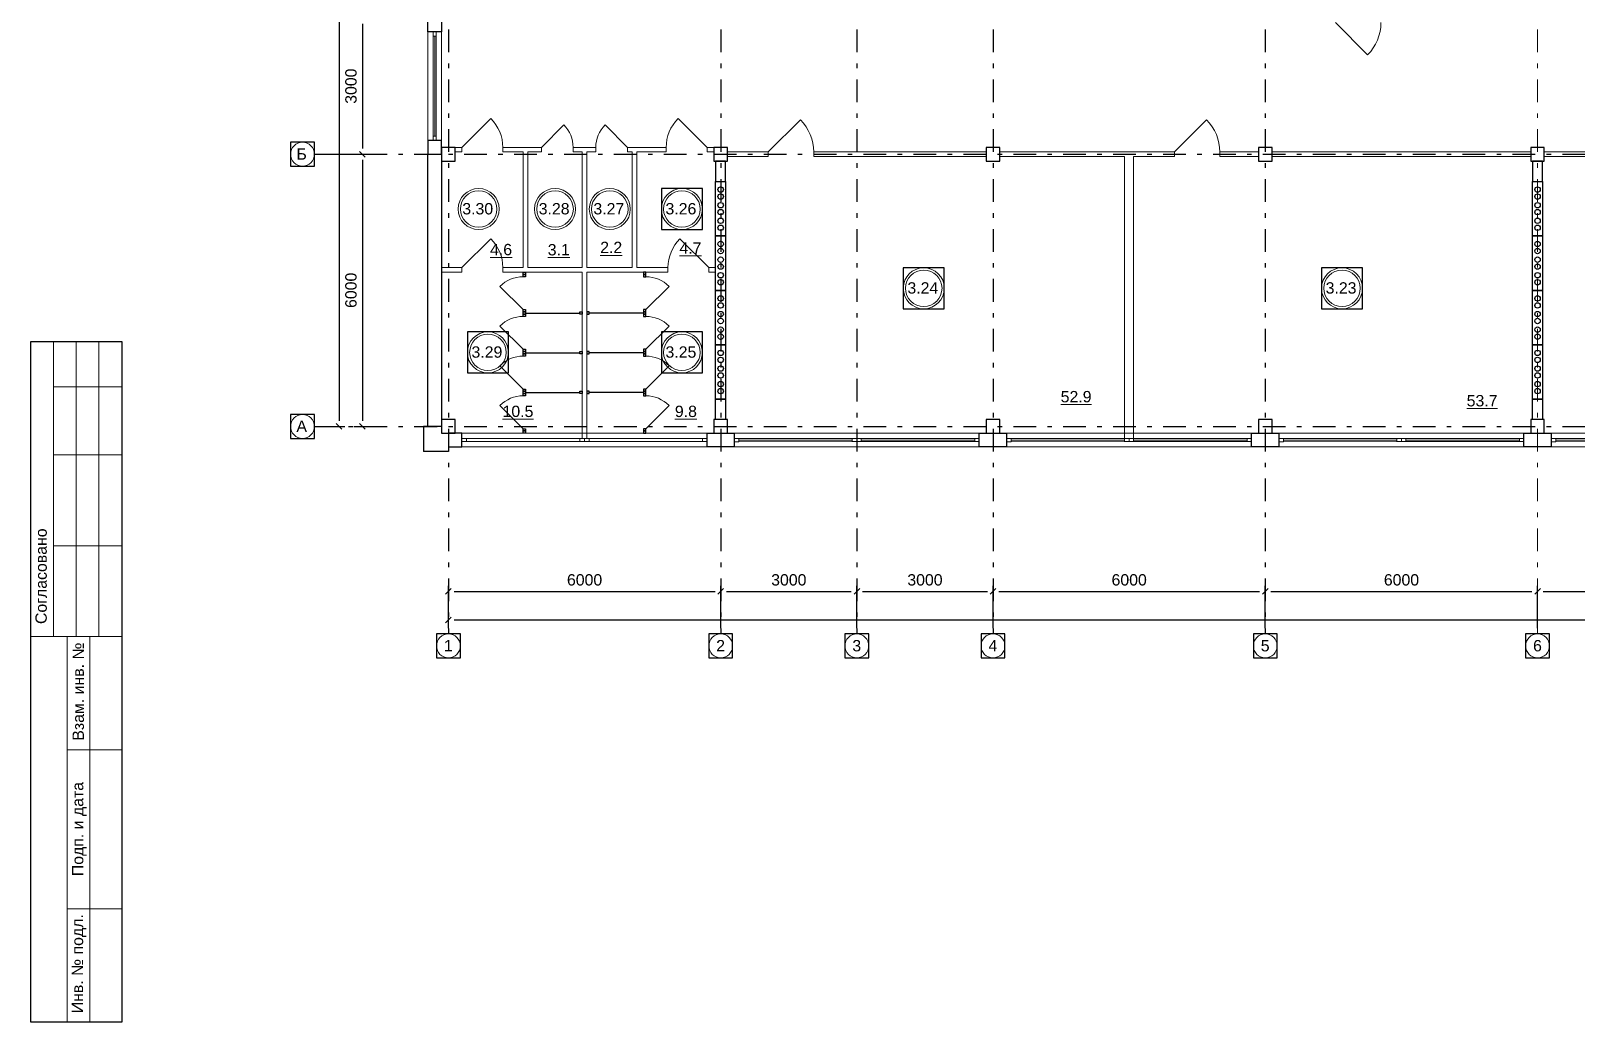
# Model space of a CAD drawing. Header units: metres. Extents: x 0 to 83.6, y 0.1 to 58.1.
# Drawn here: x 0.03 to 34.08, y 0.5 to 22.35 of the extents above; entities that cross this region are included whole.
import ezdxf
from ezdxf.enums import TextEntityAlignment as Align

# ---------------------------------------------------------------- set-up
doc = ezdxf.new("R2010")
doc.units = ezdxf.units.M
doc.header["$MEASUREMENT"] = 0
doc.linetypes.add('( Dashdot )', pattern=[1.001, 0.5, -0.25, 0.001, -0.25])
doc.layers.get('DEFPOINTS').update_dxf_attribs({"lineweight": 0})
doc.layers.add('Level 63', color=7, linetype='Continuous', lineweight=0)
doc.layers.add('YOLO_STAMP', color=1, linetype='Continuous')
doc.layers.add('YOLO_TABLE', color=1, linetype='Continuous')
doc.styles.add('Standard_0', font='arial.ttf')
doc.styles.add('Style-Arial', font='arial.ttf')
doc.dimstyles.get("Standard").update_dxf_attribs({"dimtxt": 0.00018, "dimasz": 0.00018, "dimexe": 0.0002, "dimexo": 0.0625, "dimgap": 9e-05, "dimtad": 0, "dimtih": 1, "dimtoh": 1, "dimdec": 4, "dimlfac": 1000, "dimzin": 0, "dimdsep": 46, "dimtxsty": 'Standard_0', "dimcen": 9e-05, "dimadec": 0, "dimazin": 0, "dimtfac": 1, "dimtdec": 4, "dimtofl": 0, "dimtmove": 0, "dimatfit": 0, "dimfxl": 0.01, "dimfxlon": 1, "dimtolj": 1, "dimtzin": 0, "dimarcsym": 0})

# ---------------------------------------------------------------- blocks, each defined once
blk = doc.blocks.new('_Oblique-1')
at = {"color": 0, "linetype": 'ByBlock', "lineweight": -2}
blk.add_line((0.5, 0.5), (-0.5, -0.5), dxfattribs=at)
blk = doc.blocks.new('*D279')
at = {"color": 0, "linetype": 'Continuous', "lineweight": -2, "transparency": 16777216}
for p, q in [((9.228, 9.181), (9.228, 9.491)), ((9.353, 9.366), (75.103, 9.366)), ((75.228, 9.181), (75.228, 9.491))]:
    blk.add_line(p, q, dxfattribs=at)
at = {"layer": 'DEFPOINTS', "color": 0, "linetype": 'Continuous', "transparency": 16777216}
for p in [(75.228, 9.366), (9.228, 9.056), (75.228, 9.056)]:
    blk.add_point(p, dxfattribs=at)
at = {"color": 0, "linetype": 'Continuous', "lineweight": -2, "transparency": 16777216, "xscale": 0.125, "yscale": 0.125, "zscale": 0.125, "rotation": 180}
blk.add_blockref('_Oblique-1', (9.228, 9.366), dxfattribs=at)
at = {"color": 0, "linetype": 'Continuous', "lineweight": -2, "transparency": 16777216, "xscale": 0.125, "yscale": 0.125, "zscale": 0.125}
blk.add_blockref('_Oblique-1', (75.228, 9.366), dxfattribs=at)
at = {"color": 0, "linetype": 'Continuous', "lineweight": 0, "transparency": 16777216, "insert": (42.228, 9.619), "char_height": 0.25, "attachment_point": 5, "style": 'Style-Arial'}
blk.add_mtext('\\A1;66000', dxfattribs=at)
blk = doc.blocks.new('*D281')
at = {"color": 0, "linetype": 'Continuous', "lineweight": -2, "transparency": 16777216}
for p, q in [((6.401, 55.629), (6.943, 55.629)), ((6.818, 55.504), (6.818, 13.754)), ((6.401, 13.629), (6.943, 13.629))]:
    blk.add_line(p, q, dxfattribs=at)
at = {"layer": 'DEFPOINTS', "color": 0, "linetype": 'Continuous', "transparency": 16777216}
for p in [(6.276, 55.629), (6.276, 13.629), (6.818, 13.629)]:
    blk.add_point(p, dxfattribs=at)
at = {"color": 0, "linetype": 'Continuous', "lineweight": -2, "transparency": 16777216, "xscale": 0.125, "yscale": 0.125, "zscale": 0.125}
for p, rotation in [((6.818, 55.629), 90), ((6.818, 13.629), 270)]:
    blk.add_blockref('_Oblique-1', p, dxfattribs=dict(at, rotation=rotation))
at = {"color": 0, "linetype": 'Continuous', "lineweight": 0, "transparency": 16777216, "insert": (6.566, 34.629), "char_height": 0.25, "attachment_point": 5, "rotation": 90, "style": 'Style-Arial'}
blk.add_mtext('\\A1;42000', dxfattribs=at)
blk = doc.blocks.new('*D277')
at = {"color": 0, "linetype": 'Continuous', "lineweight": -2, "transparency": 16777216}
for p, q in [((9.228, 9.181), (9.228, 10.119)), ((9.353, 9.994), (15.103, 9.994)), ((15.228, 9.181), (15.228, 10.119))]:
    blk.add_line(p, q, dxfattribs=at)
at = {"layer": 'DEFPOINTS', "color": 0, "linetype": 'Continuous', "transparency": 16777216}
for p in [(15.228, 9.994), (9.228, 9.056), (15.228, 9.056)]:
    blk.add_point(p, dxfattribs=at)
at = {"color": 0, "linetype": 'Continuous', "lineweight": -2, "transparency": 16777216, "xscale": 0.125, "yscale": 0.125, "zscale": 0.125, "rotation": 180}
blk.add_blockref('_Oblique-1', (9.228, 9.994), dxfattribs=at)
at = {"color": 0, "linetype": 'Continuous', "lineweight": -2, "transparency": 16777216, "xscale": 0.125, "yscale": 0.125, "zscale": 0.125}
blk.add_blockref('_Oblique-1', (15.228, 9.994), dxfattribs=at)
at = {"color": 0, "linetype": 'Continuous', "lineweight": 0, "transparency": 16777216, "insert": (12.228, 10.246), "char_height": 0.25, "attachment_point": 5, "style": 'Style-Arial'}
blk.add_mtext('\\A1;6000', dxfattribs=at)
blk = doc.blocks.new('*D495')
at = {"color": 0, "linetype": 'Continuous', "lineweight": -2, "transparency": 16777216}
for p, q in [((6.651, 22.629), (7.458, 22.629)), ((7.333, 22.504), (7.333, 19.754)), ((6.401, 19.629), (7.458, 19.629))]:
    blk.add_line(p, q, dxfattribs=at)
at = {"layer": 'DEFPOINTS', "color": 0, "linetype": 'Continuous', "transparency": 16777216}
for p in [(6.526, 22.629), (6.276, 19.629), (7.333, 19.629)]:
    blk.add_point(p, dxfattribs=at)
at = {"color": 0, "linetype": 'Continuous', "lineweight": -2, "transparency": 16777216, "xscale": 0.125, "yscale": 0.125, "zscale": 0.125}
for p, rotation in [((7.333, 22.629), 90), ((7.333, 19.629), 270)]:
    blk.add_blockref('_Oblique-1', p, dxfattribs=dict(at, rotation=rotation))
at = {"color": 0, "linetype": 'Continuous', "lineweight": 0, "transparency": 16777216, "insert": (7.081, 21.129), "char_height": 0.25, "attachment_point": 5, "rotation": 90, "style": 'Style-Arial'}
blk.add_mtext('\\A1;3000', dxfattribs=at)
blk = doc.blocks.new('*D496')
at = {"color": 0, "linetype": 'Continuous', "lineweight": -2, "transparency": 16777216}
for p, q in [((6.401, 19.629), (7.458, 19.629)), ((7.333, 19.504), (7.333, 13.754)), ((7.151, 13.629), (7.458, 13.629))]:
    blk.add_line(p, q, dxfattribs=at)
at = {"layer": 'DEFPOINTS', "color": 0, "linetype": 'Continuous', "transparency": 16777216}
for p in [(6.276, 19.629), (7.026, 13.629), (7.333, 13.629)]:
    blk.add_point(p, dxfattribs=at)
at = {"color": 0, "linetype": 'Continuous', "lineweight": -2, "transparency": 16777216, "xscale": 0.125, "yscale": 0.125, "zscale": 0.125}
for p, rotation in [((7.333, 19.629), 90), ((7.333, 13.629), 270)]:
    blk.add_blockref('_Oblique-1', p, dxfattribs=dict(at, rotation=rotation))
at = {"color": 0, "linetype": 'Continuous', "lineweight": 0, "transparency": 16777216, "insert": (7.081, 16.629), "char_height": 0.25, "attachment_point": 5, "rotation": 90, "style": 'Style-Arial'}
blk.add_mtext('\\A1;6000', dxfattribs=at)
blk = doc.blocks.new('*D514')
at = {"color": 0, "linetype": 'Continuous', "lineweight": -2, "transparency": 16777216}
for p, q in [((15.228, 9.181), (15.228, 10.119)), ((15.353, 9.994), (18.103, 9.994)), ((18.228, 9.181), (18.228, 10.119))]:
    blk.add_line(p, q, dxfattribs=at)
at = {"layer": 'DEFPOINTS', "color": 0, "linetype": 'Continuous', "transparency": 16777216}
for p in [(18.228, 9.994), (15.228, 9.056), (18.228, 9.056)]:
    blk.add_point(p, dxfattribs=at)
at = {"color": 0, "linetype": 'Continuous', "lineweight": -2, "transparency": 16777216, "xscale": 0.125, "yscale": 0.125, "zscale": 0.125, "rotation": 180}
blk.add_blockref('_Oblique-1', (15.228, 9.994), dxfattribs=at)
at = {"color": 0, "linetype": 'Continuous', "lineweight": -2, "transparency": 16777216, "xscale": 0.125, "yscale": 0.125, "zscale": 0.125}
blk.add_blockref('_Oblique-1', (18.228, 9.994), dxfattribs=at)
at = {"color": 0, "linetype": 'Continuous', "lineweight": 0, "transparency": 16777216, "insert": (16.728, 10.246), "char_height": 0.25, "attachment_point": 5, "style": 'Style-Arial'}
blk.add_mtext('\\A1;3000', dxfattribs=at)
blk = doc.blocks.new('*D515')
at = {"color": 0, "linetype": 'Continuous', "lineweight": -2, "transparency": 16777216}
for p, q in [((18.228, 9.181), (18.228, 10.119)), ((18.353, 9.994), (21.103, 9.994)), ((21.228, 9.181), (21.228, 10.119))]:
    blk.add_line(p, q, dxfattribs=at)
at = {"layer": 'DEFPOINTS', "color": 0, "linetype": 'Continuous', "transparency": 16777216}
for p in [(21.228, 9.994), (18.228, 9.056), (21.228, 9.056)]:
    blk.add_point(p, dxfattribs=at)
at = {"color": 0, "linetype": 'Continuous', "lineweight": -2, "transparency": 16777216, "xscale": 0.125, "yscale": 0.125, "zscale": 0.125, "rotation": 180}
blk.add_blockref('_Oblique-1', (18.228, 9.994), dxfattribs=at)
at = {"color": 0, "linetype": 'Continuous', "lineweight": -2, "transparency": 16777216, "xscale": 0.125, "yscale": 0.125, "zscale": 0.125}
blk.add_blockref('_Oblique-1', (21.228, 9.994), dxfattribs=at)
at = {"color": 0, "linetype": 'Continuous', "lineweight": 0, "transparency": 16777216, "insert": (19.728, 10.246), "char_height": 0.25, "attachment_point": 5, "style": 'Style-Arial'}
blk.add_mtext('\\A1;3000', dxfattribs=at)
blk = doc.blocks.new('*D516')
at = {"color": 0, "linetype": 'Continuous', "lineweight": -2, "transparency": 16777216}
for p, q in [((21.228, 9.181), (21.228, 10.119)), ((21.353, 9.994), (27.103, 9.994)), ((27.228, 9.181), (27.228, 10.119))]:
    blk.add_line(p, q, dxfattribs=at)
at = {"layer": 'DEFPOINTS', "color": 0, "linetype": 'Continuous', "transparency": 16777216}
for p in [(27.228, 9.994), (21.228, 9.056), (27.228, 9.056)]:
    blk.add_point(p, dxfattribs=at)
at = {"color": 0, "linetype": 'Continuous', "lineweight": -2, "transparency": 16777216, "xscale": 0.125, "yscale": 0.125, "zscale": 0.125, "rotation": 180}
blk.add_blockref('_Oblique-1', (21.228, 9.994), dxfattribs=at)
at = {"color": 0, "linetype": 'Continuous', "lineweight": -2, "transparency": 16777216, "xscale": 0.125, "yscale": 0.125, "zscale": 0.125}
blk.add_blockref('_Oblique-1', (27.228, 9.994), dxfattribs=at)
at = {"color": 0, "linetype": 'Continuous', "lineweight": 0, "transparency": 16777216, "insert": (24.228, 10.246), "char_height": 0.25, "attachment_point": 5, "style": 'Style-Arial'}
blk.add_mtext('\\A1;6000', dxfattribs=at)
blk = doc.blocks.new('*D517')
at = {"color": 0, "linetype": 'Continuous', "lineweight": -2, "transparency": 16777216}
for p, q in [((27.228, 9.181), (27.228, 10.119)), ((27.353, 9.994), (33.103, 9.994)), ((33.228, 9.181), (33.228, 10.119))]:
    blk.add_line(p, q, dxfattribs=at)
at = {"layer": 'DEFPOINTS', "color": 0, "linetype": 'Continuous', "transparency": 16777216}
for p in [(33.228, 9.994), (27.228, 9.056), (33.228, 9.056)]:
    blk.add_point(p, dxfattribs=at)
at = {"color": 0, "linetype": 'Continuous', "lineweight": -2, "transparency": 16777216, "xscale": 0.125, "yscale": 0.125, "zscale": 0.125, "rotation": 180}
blk.add_blockref('_Oblique-1', (27.228, 9.994), dxfattribs=at)
at = {"color": 0, "linetype": 'Continuous', "lineweight": -2, "transparency": 16777216, "xscale": 0.125, "yscale": 0.125, "zscale": 0.125}
blk.add_blockref('_Oblique-1', (33.228, 9.994), dxfattribs=at)
at = {"color": 0, "linetype": 'Continuous', "lineweight": 0, "transparency": 16777216, "insert": (30.228, 10.246), "char_height": 0.25, "attachment_point": 5, "style": 'Style-Arial'}
blk.add_mtext('\\A1;6000', dxfattribs=at)
blk = doc.blocks.new('*D518')
at = {"color": 0, "linetype": 'Continuous', "lineweight": -2, "transparency": 16777216}
for p, q in [((33.228, 9.181), (33.228, 10.119)), ((33.353, 9.994), (39.103, 9.994)), ((39.228, 9.181), (39.228, 10.119))]:
    blk.add_line(p, q, dxfattribs=at)
at = {"layer": 'DEFPOINTS', "color": 0, "linetype": 'Continuous', "transparency": 16777216}
for p in [(39.228, 9.994), (33.228, 9.056), (39.228, 9.056)]:
    blk.add_point(p, dxfattribs=at)
at = {"color": 0, "linetype": 'Continuous', "lineweight": -2, "transparency": 16777216, "xscale": 0.125, "yscale": 0.125, "zscale": 0.125, "rotation": 180}
blk.add_blockref('_Oblique-1', (33.228, 9.994), dxfattribs=at)
at = {"color": 0, "linetype": 'Continuous', "lineweight": -2, "transparency": 16777216, "xscale": 0.125, "yscale": 0.125, "zscale": 0.125}
blk.add_blockref('_Oblique-1', (39.228, 9.994), dxfattribs=at)
at = {"color": 0, "linetype": 'Continuous', "lineweight": 0, "transparency": 16777216, "insert": (36.228, 10.246), "char_height": 0.25, "attachment_point": 5, "style": 'Style-Arial'}
blk.add_mtext('\\A1;6000', dxfattribs=at)

msp = doc.modelspace()

# ---------------------------------------------------------------- linework, layer by layer
at = {"color": 1, "linetype": '( Dashdot )'}
for p, q in [((9.22750202, 57.57893372), (9.22750202, 9.05551876)), ((15.22750202, 57.57893372), (15.22750202, 9.05551876)), ((18.22750202, 57.57893372), (18.22750202, 9.05551876)), ((21.22750202, 57.57893372), (21.22750202, 9.05551876)), ((27.22750202, 57.57893372), (27.22750202, 9.05551876)), ((6.27591411, 19.62893372), (78.17591411, 19.62893372)), ((6.27591411, 13.62893372), (78.17591411, 13.62893372))]:
    msp.add_line(p, q, dxfattribs=at)
at = {"color": 1, "linetype": '( Dashdot )', "lineweight": 0}
msp.add_line((33.22750202, 57.57893372), (33.22750202, 9.05551876), dxfattribs=at)
at = {"color": 7, "lineweight": 13}
msp.add_line((28.77591411, 22.52893372), (29.48302089, 21.82182694), dxfattribs=at)
at = {"color": 7, "linetype": 'Continuous', "lineweight": 0, "extrusion": (0, 0, -1)}
msp.add_line((8.92591411, 22.22893372), (8.92591411, 20.02893372), dxfattribs=at)
at = {"color": 7, "linetype": 'Continuous', "lineweight": 13, "extrusion": (0, 0, -1)}
for p, q in [((9.52591411, 19.77893372), (10.16231021, 20.41532982)), ((11.27591411, 19.77893372), (11.77088886, 20.27390847)), ((9.52591411, 17.12893372), (10.16231021, 17.76532982))]:
    msp.add_line(p, q, dxfattribs=at)
at = {"color": 7, "linetype": 'Continuous', "lineweight": 13}
for p, q in [((13.17591411, 19.77893372), (12.68093936, 20.27390847)), ((14.92591411, 19.77893372), (14.28951801, 20.41532982)), ((10.42591411, 19.77893372), (11.27591411, 19.77893372)), ((10.42591411, 19.77893372), (10.42591411, 19.67893372)), ((11.27591411, 19.77893372), (11.27591411, 19.67893372)), ((11.97591411, 19.77893372), (12.47591411, 19.77893372)), ((11.97591411, 19.77893372), (11.97591411, 19.67893372)), ((12.47591411, 19.77893372), (12.47591411, 19.67893372)), ((13.17591411, 19.77893372), (14.02591411, 19.77893372)), ((13.17591411, 19.77893372), (13.17591411, 19.67893372)), ((14.02591411, 19.77893372), (14.02591411, 19.67893372)), ((10.42591411, 19.67893372), (10.87591411, 19.67893372)), ((10.87591411, 17.12893372), (10.87591411, 19.67893372)), ((10.97591411, 17.12893372), (10.97591411, 19.67893372)), ((10.97591411, 19.67893372), (11.27591411, 19.67893372)), ((11.97591411, 19.67893372), (12.17591411, 19.67893372)), ((12.17591411, 17.12893372), (12.17591411, 19.67893372)), ((12.27591411, 19.67893372), (12.47591411, 19.67893372)), ((12.27591411, 17.12893372), (12.27591411, 19.67893372)), ((13.17591411, 19.67893372), (13.27591411, 19.67893372)), ((13.27591411, 17.12893372), (13.27591411, 19.67893372)), ((13.37591411, 17.12893372), (13.37591411, 19.67893372)), ((13.37591411, 19.67893372), (14.02591411, 19.67893372)), ((16.27591411, 19.67893372), (16.27591411, 19.57893372)), ((17.27591411, 19.67893372), (17.27591411, 19.57893372)), ((25.22591411, 19.67893372), (25.22591411, 19.57893372)), ((26.22591411, 19.67893372), (26.22591411, 19.57893372)), ((14.96591411, 17.12893372), (14.32951801, 17.76532982)), ((9.52591411, 17.12893372), (9.07591411, 17.12893372)), ((9.52591411, 17.02893372), (9.07591411, 17.02893372)), ((9.52591411, 17.12893372), (9.52591411, 17.02893372)), ((10.42591411, 17.12893372), (10.42591411, 17.02893372)), ((10.87591411, 17.12893372), (10.42591411, 17.12893372)), ((12.17591411, 17.02893372), (10.42591411, 17.02893372)), ((12.17591411, 17.12893372), (10.97591411, 17.12893372)), ((13.27591411, 17.12893372), (12.27591411, 17.12893372)), ((14.06591411, 17.02893372), (12.27591411, 17.02893372)), ((14.06591411, 17.12893372), (13.37591411, 17.12893372)), ((14.06591411, 17.12893372), (14.06591411, 17.02893372)), ((15.11591411, 17.12893372), (14.96591411, 17.12893372)), ((14.96591411, 17.12893372), (14.96591411, 17.02893372)), ((15.11591411, 17.02893372), (14.96591411, 17.02893372))]:
    msp.add_line(p, q, dxfattribs=at)
at = {"color": 7, "lineweight": 13, "extrusion": (0, 0, -1)}
for p, q in [((16.27591411, 19.67893372), (16.98302089, 20.3860405)), ((25.22591411, 19.67893372), (25.93302089, 20.3860405))]:
    msp.add_line(p, q, dxfattribs=at)
at = {"color": 252, "linetype": 'Continuous', "lineweight": 13, "extrusion": (0, 0, -1)}
for p, q in [((10.36326169, 16.71658613), (10.87591411, 16.20393372)), ((10.36326169, 15.84158613), (10.87591411, 15.32893372)), ((10.36326169, 14.96658613), (10.87591411, 14.45393372)), ((10.36326169, 14.09158613), (10.87591411, 13.57893372))]:
    msp.add_line(p, q, dxfattribs=at)
at = {"color": 252, "linetype": 'Continuous', "lineweight": 13}
for p, q in [((14.08856652, 16.71658613), (13.57591411, 16.20393372)), ((14.08856652, 15.84158613), (13.57591411, 15.32893372)), ((14.08856652, 14.96658613), (13.57591411, 14.45393372)), ((14.08856652, 14.09158613), (13.57591411, 13.57893372))]:
    msp.add_line(p, q, dxfattribs=at)
at = {"color": 252, "linetype": 'Continuous', "lineweight": 30, "extrusion": (0, 0, -1)}
for p, q in [((10.92591411, 16.12893372), (12.12591411, 16.12893372)), ((10.92591411, 15.25393372), (12.12591411, 15.25393372)), ((10.92591411, 14.37893372), (12.12591411, 14.37893372))]:
    msp.add_line(p, q, dxfattribs=at)
at = {"color": 252, "linetype": 'Continuous', "lineweight": 30}
for p, q in [((13.52591411, 16.12893372), (12.32591411, 16.12893372)), ((13.52591411, 15.25393372), (12.32591411, 15.25393372)), ((13.52591411, 14.37893372), (12.32591411, 14.37893372))]:
    msp.add_line(p, q, dxfattribs=at)
msp.add_line((2.02750202, 15.49998996), (2.02750202, 0.49998996))
at = {"color": 7, "linetype": 'Continuous', "lineweight": 30}
for p, q in [((8.77591411, 13.62893372), (8.67591411, 13.62893372)), ((8.67591411, 13.62893372), (8.67591411, 13.07893372)), ((9.22591411, 13.07893372), (8.67591411, 13.07893372)), ((9.22591411, 13.17893372), (9.22591411, 13.07893372))]:
    msp.add_line(p, q, dxfattribs=at)
at = {"color": 7, "linetype": 'Continuous', "lineweight": 0}
for p, q in [((18.12591411, 13.32893372), (15.62594483, 13.32673921)), ((20.82591411, 13.32893372), (18.32591411, 13.32893372)), ((24.12591411, 13.32893372), (21.62594483, 13.32673921)), ((26.82591411, 13.32893372), (24.32591411, 13.32893372)), ((30.12591411, 13.32893372), (27.62594483, 13.32673921)), ((32.82591411, 13.32893372), (30.32591411, 13.32893372)), ((36.12591411, 13.32893372), (33.62594483, 13.32673921))]:
    msp.add_line(p, q, dxfattribs=at)
at = {"color": 7, "linetype": 'Continuous', "lineweight": 30, "flags": 128}
for points in [[(8.77591411, 22.32893372), (8.77591411, 22.92893372), (9.07591411, 22.92893372), (9.07591411, 22.32893372), (8.77591411, 22.32893372)], [(8.77591411, 19.62893372), (9.07591411, 19.62893372), (9.07591411, 19.92893372), (8.77591411, 19.92893372), (8.77591411, 19.62893372)], [(9.07591411, 19.77893372), (9.07591411, 19.47893372), (9.37591411, 19.47893372), (9.37591411, 19.77893372), (9.07591411, 19.77893372)], [(15.07591411, 19.77893372), (15.07591411, 19.47893372), (15.37591411, 19.47893372), (15.37591411, 19.77893372), (15.07591411, 19.77893372)], [(21.07591411, 19.77893372), (21.07591411, 19.47893372), (21.37591411, 19.47893372), (21.37591411, 19.77893372), (21.07591411, 19.77893372)], [(27.07591411, 19.77893372), (27.07591411, 19.47893372), (27.37591411, 19.47893372), (27.37591411, 19.77893372), (27.07591411, 19.77893372)], [(33.07591411, 19.77893372), (33.07591411, 19.47893372), (33.37591411, 19.47893372), (33.37591411, 19.77893372), (33.07591411, 19.77893372)], [(8.77591411, 13.62893372), (8.77591411, 19.62893372), (9.07591411, 19.62893372), (9.07591411, 13.62893372), (8.77591411, 13.62893372)], [(15.11591411, 19.02893372), (15.33591411, 19.02893372), (15.33591411, 19.47893372), (15.11591411, 19.47893372), (15.11591411, 19.02893372)], [(33.11591411, 19.02893372), (33.33591411, 19.02893372), (33.33591411, 19.47893372), (33.11591411, 19.47893372), (33.11591411, 19.02893372)], [(15.11591411, 17.82893372), (15.11591411, 19.02893372), (15.33591411, 19.02893372), (15.33591411, 17.82893372), (15.11591411, 17.82893372)], [(33.11591411, 17.82893372), (33.11591411, 19.02893372), (33.33591411, 19.02893372), (33.33591411, 17.82893372), (33.11591411, 17.82893372)], [(15.11591411, 16.62893372), (15.11591411, 17.82893372), (15.33591411, 17.82893372), (15.33591411, 16.62893372), (15.11591411, 16.62893372)], [(33.11591411, 16.62893372), (33.11591411, 17.82893372), (33.33591411, 17.82893372), (33.33591411, 16.62893372), (33.11591411, 16.62893372)], [(15.11591411, 15.42893372), (15.11591411, 16.62893372), (15.33591411, 16.62893372), (15.33591411, 15.42893372), (15.11591411, 15.42893372)], [(33.11591411, 15.42893372), (33.11591411, 16.62893372), (33.33591411, 16.62893372), (33.33591411, 15.42893372), (33.11591411, 15.42893372)], [(15.11591411, 14.22893372), (15.11591411, 15.42893372), (15.33591411, 15.42893372), (15.33591411, 14.22893372), (15.11591411, 14.22893372)], [(33.11591411, 14.22893372), (33.11591411, 15.42893372), (33.33591411, 15.42893372), (33.33591411, 14.22893372), (33.11591411, 14.22893372)], [(15.11591411, 14.22893372), (15.33591411, 14.22893372), (15.33591411, 13.77893372), (15.11591411, 13.77893372), (15.11591411, 14.22893372)], [(33.11591411, 14.22893372), (33.33591411, 14.22893372), (33.33591411, 13.77893372), (33.11591411, 13.77893372), (33.11591411, 14.22893372)], [(9.07591411, 13.77893372), (9.07591411, 13.47893372), (9.37591411, 13.47893372), (9.37591411, 13.77893372), (9.07591411, 13.77893372)], [(15.07591411, 13.77893372), (15.07591411, 13.47893372), (15.37591411, 13.47893372), (15.37591411, 13.77893372), (15.07591411, 13.77893372)], [(21.07591411, 13.77893372), (21.07591411, 13.47893372), (21.37591411, 13.47893372), (21.37591411, 13.77893372), (21.07591411, 13.77893372)], [(27.07591411, 13.77893372), (27.07591411, 13.47893372), (27.37591411, 13.47893372), (27.37591411, 13.77893372), (27.07591411, 13.77893372)], [(33.07591411, 13.77893372), (33.07591411, 13.47893372), (33.37591411, 13.47893372), (33.37591411, 13.77893372), (33.07591411, 13.77893372)], [(9.22591411, 13.17893372), (9.52591411, 13.17893372), (9.52591411, 13.47893372), (9.22591411, 13.47893372), (9.22591411, 13.17893372)], [(15.52591411, 13.17893372), (14.92591411, 13.17893372), (14.92591411, 13.47893372), (15.52591411, 13.47893372), (15.52591411, 13.17893372)], [(21.52591411, 13.17893372), (20.92591411, 13.17893372), (20.92591411, 13.47893372), (21.52591411, 13.47893372), (21.52591411, 13.17893372)], [(27.52591411, 13.17893372), (26.92591411, 13.17893372), (26.92591411, 13.47893372), (27.52591411, 13.47893372), (27.52591411, 13.17893372)], [(33.52591411, 13.17893372), (32.92591411, 13.17893372), (32.92591411, 13.47893372), (33.52591411, 13.47893372), (33.52591411, 13.17893372)]]:
    msp.add_lwpolyline(points, close=True, dxfattribs=at)
at = {"color": 7, "linetype": 'Continuous', "lineweight": 0, "flags": 128}
for points in [[(8.77591411, 22.32893372), (8.77591411, 19.92893372), (9.07591411, 19.92893372), (9.07591411, 22.32893372), (8.77591411, 22.32893372)], [(9.52591411, 13.47893372), (14.92591411, 13.47893372), (14.92591411, 13.17893372), (9.52591411, 13.17893372), (9.52591411, 13.47893372)], [(9.62591411, 13.36393372), (14.82591411, 13.36393372), (14.82591411, 13.29393372), (9.62591411, 13.29393372), (9.62591411, 13.36393372)], [(15.52591411, 13.47893372), (20.92591411, 13.47893372), (20.92591411, 13.17893372), (15.52591411, 13.17893372), (15.52591411, 13.47893372)], [(15.62591411, 13.36173918), (18.12591411, 13.36393372), (18.12597556, 13.29393377), (15.62597556, 13.29173923), (15.62591411, 13.36173918)], [(18.32591411, 13.36393372), (20.82591411, 13.36393372), (20.82591411, 13.29393372), (18.32591411, 13.29393372), (18.32591411, 13.36393372)], [(21.52591411, 13.47893372), (26.92591411, 13.47893372), (26.92591411, 13.17893372), (21.52591411, 13.17893372), (21.52591411, 13.47893372)], [(21.62591411, 13.36173918), (24.12591411, 13.36393372), (24.12597556, 13.29393377), (21.62597556, 13.29173923), (21.62591411, 13.36173918)], [(24.32591411, 13.36393372), (26.82591411, 13.36393372), (26.82591411, 13.29393372), (24.32591411, 13.29393372), (24.32591411, 13.36393372)], [(27.52591411, 13.47893372), (32.92591411, 13.47893372), (32.92591411, 13.17893372), (27.52591411, 13.17893372), (27.52591411, 13.47893372)], [(27.62591411, 13.36173918), (30.12591411, 13.36393372), (30.12597556, 13.29393377), (27.62597556, 13.29173923), (27.62591411, 13.36173918)], [(30.32591411, 13.36393372), (32.82591411, 13.36393372), (32.82591411, 13.29393372), (30.32591411, 13.29393372), (30.32591411, 13.36393372)], [(33.52591411, 13.47893372), (38.92591411, 13.47893372), (38.92591411, 13.17893372), (33.52591411, 13.17893372), (33.52591411, 13.47893372)], [(33.62591411, 13.36173918), (36.12591411, 13.36393372), (36.12597556, 13.29393377), (33.62597556, 13.29173923), (33.62591411, 13.36173918)]]:
    msp.add_lwpolyline(points, close=True, dxfattribs=at)
at = {"color": 7, "linetype": 'Continuous', "lineweight": 13, "extrusion": (0, 0, -1), "flags": 128}
for points in [[(-8.96091411, 22.22893372), (-8.96091411, 22.32893372), (-8.89091411, 22.32893372), (-8.89091411, 22.22893372), (-8.96091411, 22.22893372)], [(-8.96091411, 19.92893372), (-8.96091411, 20.02893372), (-8.89091411, 20.02893372), (-8.89091411, 19.92893372), (-8.96091411, 19.92893372)]]:
    msp.add_lwpolyline(points, close=True, dxfattribs=at)
at = {"color": 7, "linetype": 'Continuous', "lineweight": 0, "extrusion": (0, 0, -1), "flags": 128}
msp.add_lwpolyline([(-8.89091411, 22.22893372), (-8.89091411, 20.02893372), (-8.96091411, 20.02893372), (-8.96091411, 22.22893372), (-8.89091411, 22.22893372)], close=True, dxfattribs=at)
at = {"color": 7, "linetype": 'Continuous', "lineweight": 13, "flags": 128}
for points in [[(9.52591411, 19.77893372), (9.52591411, 19.67893372), (9.37591411, 19.67893372), (9.37591411, 19.77893372), (9.52591411, 19.77893372)], [(14.92591411, 19.77893372), (14.92591411, 19.67893372), (15.07591411, 19.67893372), (15.07591411, 19.77893372), (14.92591411, 19.77893372)], [(27.37591411, 19.67893372), (33.07591411, 19.67893372), (33.07591411, 19.57893372), (27.37591411, 19.57893372), (27.37591411, 19.67893372)], [(9.52591411, 13.36393372), (9.62591411, 13.36393372), (9.62591411, 13.29393372), (9.52591411, 13.29393372), (9.52591411, 13.36393372)], [(12.12591411, 13.36393372), (12.22591411, 13.36393372), (12.22591411, 13.29393372), (12.12591411, 13.29393372), (12.12591411, 13.36393372)], [(12.22591411, 13.36393372), (12.32591411, 13.36393372), (12.32591411, 13.29393372), (12.22591411, 13.29393372), (12.22591411, 13.36393372)], [(14.82591411, 13.36393372), (14.92591411, 13.36393372), (14.92591411, 13.29393372), (14.82591411, 13.29393372), (14.82591411, 13.36393372)], [(15.52591411, 13.36173918), (15.62591411, 13.36173918), (15.62591411, 13.29173918), (15.52591411, 13.29173918), (15.52591411, 13.36173918)], [(18.12591411, 13.36393372), (18.22591411, 13.36393372), (18.22591411, 13.29393372), (18.12591411, 13.29393372), (18.12591411, 13.36393372)], [(18.22591411, 13.36393372), (18.32591411, 13.36393372), (18.32591411, 13.29393372), (18.22591411, 13.29393372), (18.22591411, 13.36393372)], [(20.82591411, 13.36393372), (20.92591411, 13.36393372), (20.92591411, 13.29393372), (20.82591411, 13.29393372), (20.82591411, 13.36393372)], [(21.52591411, 13.36173918), (21.62591411, 13.36173918), (21.62591411, 13.29173918), (21.52591411, 13.29173918), (21.52591411, 13.36173918)], [(24.12591411, 13.36393372), (24.22591411, 13.36393372), (24.22591411, 13.29393372), (24.12591411, 13.29393372), (24.12591411, 13.36393372)], [(24.22591411, 13.36393372), (24.32591411, 13.36393372), (24.32591411, 13.29393372), (24.22591411, 13.29393372), (24.22591411, 13.36393372)], [(26.82591411, 13.36393372), (26.92591411, 13.36393372), (26.92591411, 13.29393372), (26.82591411, 13.29393372), (26.82591411, 13.36393372)], [(27.52591411, 13.36173918), (27.62591411, 13.36173918), (27.62591411, 13.29173918), (27.52591411, 13.29173918), (27.52591411, 13.36173918)], [(30.12591411, 13.36393372), (30.22591411, 13.36393372), (30.22591411, 13.29393372), (30.12591411, 13.29393372), (30.12591411, 13.36393372)], [(30.22591411, 13.36393372), (30.32591411, 13.36393372), (30.32591411, 13.29393372), (30.22591411, 13.29393372), (30.22591411, 13.36393372)], [(32.82591411, 13.36393372), (32.92591411, 13.36393372), (32.92591411, 13.29393372), (32.82591411, 13.29393372), (32.82591411, 13.36393372)], [(33.52591411, 13.36173918), (33.62591411, 13.36173918), (33.62591411, 13.29173918), (33.52591411, 13.29173918), (33.52591411, 13.36173918)]]:
    msp.add_lwpolyline(points, close=True, dxfattribs=at)
for points in [[(16.27591411, 19.57893372), (15.37591411, 19.57893372), (15.37591411, 19.67893372), (16.27591411, 19.67893372)], [(17.27591411, 19.67893372), (21.07591411, 19.67893372), (21.07591411, 19.57893372), (17.27591411, 19.57893372)], [(21.37591411, 19.67893372), (25.22591411, 19.67893372)], [(24.12591411, 19.57893372), (21.37591411, 19.57893372)], [(24.32591411, 19.57893372), (24.32591411, 13.36393372), (24.12591411, 13.36393372), (24.12591411, 19.57893372)], [(25.22591411, 19.57893372), (24.32591411, 19.57893372)], [(26.22591411, 19.67893372), (27.07591411, 19.67893372), (27.07591411, 19.57893372), (26.22591411, 19.57893372)], [(34.27591411, 19.57893372), (33.37591411, 19.57893372), (33.37591411, 19.67893372), (34.27591411, 19.67893372)], [(12.17591411, 17.02893372), (12.17591411, 13.36393372)], [(12.27591411, 13.36393372), (12.27591411, 17.02893372)]]:
    msp.add_lwpolyline(points, dxfattribs=at)
at = {"color": 252, "linetype": 'Continuous', "lineweight": 30, "extrusion": (0, 0, -1), "flags": 128}
for points in [[(-10.92591411, 17.02893372), (-10.92591411, 16.97893372), (-10.87591411, 16.97893372), (-10.87591411, 17.02893372), (-10.92591411, 17.02893372)], [(-10.92591411, 16.97893372), (-10.92591411, 16.92893372), (-10.87591411, 16.92893372), (-10.87591411, 16.97893372), (-10.92591411, 16.97893372)], [(-10.92591411, 16.20393372), (-10.92591411, 16.15393372), (-10.87591411, 16.15393372), (-10.87591411, 16.20393372), (-10.92591411, 16.20393372)], [(-10.92591411, 16.15393372), (-10.92591411, 16.10393372), (-10.87591411, 16.10393372), (-10.87591411, 16.15393372), (-10.92591411, 16.15393372)], [(-10.92591411, 16.10393372), (-10.92591411, 16.05393372), (-10.87591411, 16.05393372), (-10.87591411, 16.10393372), (-10.92591411, 16.10393372)], [(-12.17591411, 16.15393372), (-12.17591411, 16.10393372), (-12.12591411, 16.10393372), (-12.12591411, 16.15393372), (-12.17591411, 16.15393372)], [(-10.92591411, 15.32893372), (-10.92591411, 15.27893372), (-10.87591411, 15.27893372), (-10.87591411, 15.32893372), (-10.92591411, 15.32893372)], [(-10.92591411, 15.27893372), (-10.92591411, 15.22893372), (-10.87591411, 15.22893372), (-10.87591411, 15.27893372), (-10.92591411, 15.27893372)], [(-10.92591411, 15.22893372), (-10.92591411, 15.17893372), (-10.87591411, 15.17893372), (-10.87591411, 15.22893372), (-10.92591411, 15.22893372)], [(-12.17591411, 15.27893372), (-12.17591411, 15.22893372), (-12.12591411, 15.22893372), (-12.12591411, 15.27893372), (-12.17591411, 15.27893372)], [(-10.92591411, 14.45393372), (-10.92591411, 14.40393372), (-10.87591411, 14.40393372), (-10.87591411, 14.45393372), (-10.92591411, 14.45393372)], [(-10.92591411, 14.40393372), (-10.92591411, 14.35393372), (-10.87591411, 14.35393372), (-10.87591411, 14.40393372), (-10.92591411, 14.40393372)], [(-10.92591411, 14.35393372), (-10.92591411, 14.30393372), (-10.87591411, 14.30393372), (-10.87591411, 14.35393372), (-10.92591411, 14.35393372)], [(-12.17591411, 14.40393372), (-12.17591411, 14.35393372), (-12.12591411, 14.35393372), (-12.12591411, 14.40393372), (-12.17591411, 14.40393372)], [(-10.92591411, 13.57893372), (-10.92591411, 13.52893372), (-10.87591411, 13.52893372), (-10.87591411, 13.57893372), (-10.92591411, 13.57893372)], [(-10.92591411, 13.52893372), (-10.92591411, 13.47893372), (-10.87591411, 13.47893372), (-10.87591411, 13.52893372), (-10.92591411, 13.52893372)]]:
    msp.add_lwpolyline(points, close=True, dxfattribs=at)
at = {"color": 252, "linetype": 'Continuous', "lineweight": 30, "flags": 128}
for points in [[(13.52591411, 17.02893372), (13.52591411, 16.97893372), (13.57591411, 16.97893372), (13.57591411, 17.02893372), (13.52591411, 17.02893372)], [(13.52591411, 16.97893372), (13.52591411, 16.92893372), (13.57591411, 16.92893372), (13.57591411, 16.97893372), (13.52591411, 16.97893372)], [(12.27591411, 16.15393372), (12.27591411, 16.10393372), (12.32591411, 16.10393372), (12.32591411, 16.15393372), (12.27591411, 16.15393372)], [(13.52591411, 16.20393372), (13.52591411, 16.15393372), (13.57591411, 16.15393372), (13.57591411, 16.20393372), (13.52591411, 16.20393372)], [(13.52591411, 16.15393372), (13.52591411, 16.10393372), (13.57591411, 16.10393372), (13.57591411, 16.15393372), (13.52591411, 16.15393372)], [(13.52591411, 16.10393372), (13.52591411, 16.05393372), (13.57591411, 16.05393372), (13.57591411, 16.10393372), (13.52591411, 16.10393372)], [(13.52591411, 15.32893372), (13.52591411, 15.27893372), (13.57591411, 15.27893372), (13.57591411, 15.32893372), (13.52591411, 15.32893372)], [(12.27591411, 15.27893372), (12.27591411, 15.22893372), (12.32591411, 15.22893372), (12.32591411, 15.27893372), (12.27591411, 15.27893372)], [(13.52591411, 15.27893372), (13.52591411, 15.22893372), (13.57591411, 15.22893372), (13.57591411, 15.27893372), (13.52591411, 15.27893372)], [(13.52591411, 15.22893372), (13.52591411, 15.17893372), (13.57591411, 15.17893372), (13.57591411, 15.22893372), (13.52591411, 15.22893372)], [(12.27591411, 14.40393372), (12.27591411, 14.35393372), (12.32591411, 14.35393372), (12.32591411, 14.40393372), (12.27591411, 14.40393372)], [(13.52591411, 14.45393372), (13.52591411, 14.40393372), (13.57591411, 14.40393372), (13.57591411, 14.45393372), (13.52591411, 14.45393372)], [(13.52591411, 14.40393372), (13.52591411, 14.35393372), (13.57591411, 14.35393372), (13.57591411, 14.40393372), (13.52591411, 14.40393372)], [(13.52591411, 14.35393372), (13.52591411, 14.30393372), (13.57591411, 14.30393372), (13.57591411, 14.35393372), (13.52591411, 14.35393372)], [(13.52591411, 13.57893372), (13.52591411, 13.52893372), (13.57591411, 13.52893372), (13.57591411, 13.57893372), (13.52591411, 13.57893372)], [(13.52591411, 13.52893372), (13.52591411, 13.47893372), (13.57591411, 13.47893372), (13.57591411, 13.52893372), (13.52591411, 13.52893372)]]:
    msp.add_lwpolyline(points, close=True, dxfattribs=at)
at = {"color": 7, "linetype": 'Continuous', "lineweight": 13}
for centre, radius in [((6.01255866, 19.62893372), 0.26335544), ((9.89400454, 18.41981144), 0.45201344), ((9.89400454, 18.41981144), 0.40201344), ((11.5780626, 18.41981144), 0.45201344), ((11.5780626, 18.41981144), 0.40201344), ((12.78349363, 18.41981144), 0.45201344), ((12.78349363, 18.41981144), 0.40201344), ((14.37158366, 18.41981144), 0.45201344), ((14.37158366, 18.41981144), 0.40201344), ((19.70231334, 16.67441825), 0.45201344), ((19.70231334, 16.67441825), 0.40201344), ((28.91782252, 16.67441825), 0.45201344), ((28.91782252, 16.67441825), 0.40201344), ((10.09686185, 15.26141877), 0.45201344), ((10.09686185, 15.26141877), 0.40201344), ((14.37158366, 15.26141877), 0.45201344), ((14.37158366, 15.26141877), 0.40201344), ((6.01255866, 13.62893372), 0.26335544), ((9.22750202, 8.79216332), 0.26335544), ((15.22750202, 8.79216332), 0.26335544), ((18.22750202, 8.79216332), 0.26335544), ((21.22750202, 8.79216332), 0.26335544), ((27.22750202, 8.79216332), 0.26335544), ((33.22750202, 8.79216332), 0.26335544)]:
    msp.add_circle(centre, radius, dxfattribs=at)
at = {"color": 7, "linetype": 'Continuous', "lineweight": 30}
for centre in [(15.22591411, 18.85018515), (15.22591411, 18.69659699), (33.22591411, 18.85018515), (33.22591411, 18.69659699), (15.22591411, 18.5057278), (15.22591411, 18.35213964), (33.22591411, 18.5057278), (33.22591411, 18.35213964), (15.22591411, 18.16127044), (15.22591411, 18.00768229), (33.22591411, 18.16127044), (33.22591411, 18.00768229), (15.22591411, 17.65018515), (33.22591411, 17.65018515), (15.22591411, 17.49659699), (15.22591411, 17.3057278), (33.22591411, 17.49659699), (33.22591411, 17.3057278), (15.22591411, 17.15213964), (33.22591411, 17.15213964), (15.22591411, 16.96127044), (15.22591411, 16.80768229), (33.22591411, 16.96127044), (33.22591411, 16.80768229), (15.22591411, 16.45018515), (15.22591411, 16.29659699), (33.22591411, 16.45018515), (33.22591411, 16.29659699), (15.22591411, 16.1057278), (15.22591411, 15.95213964), (33.22591411, 16.1057278), (33.22591411, 15.95213964), (15.22591411, 15.76127044), (15.22591411, 15.60768229), (33.22591411, 15.76127044), (33.22591411, 15.60768229), (15.22591411, 15.25018515), (15.22591411, 15.09659699), (33.22591411, 15.25018515), (33.22591411, 15.09659699), (15.22591411, 14.9057278), (15.22591411, 14.75213964), (33.22591411, 14.9057278), (33.22591411, 14.75213964), (15.22591411, 14.56127044), (15.22591411, 14.40768229), (33.22591411, 14.56127044), (33.22591411, 14.40768229)]:
    msp.add_circle(centre, 0.06, dxfattribs=at)
at = {"color": 7, "lineweight": 0}
msp.add_arc((28.77591411, 22.52893372), 1, 315, 360, dxfattribs=at)
at = {"color": 7, "linetype": 'Continuous', "lineweight": 0, "extrusion": (0, 0, -1)}
for centre, radius in [((-9.52591411, 19.77893372), 0.9), ((-11.27591411, 19.77893372), 0.7), ((-9.52591411, 17.12893372), 0.9)]:
    msp.add_arc(centre, radius, 135, 180, dxfattribs=at)
at = {"color": 7, "linetype": 'Continuous', "lineweight": 0}
for centre, radius in [((13.17591411, 19.77893372), 0.7), ((14.92591411, 19.77893372), 0.9), ((14.96591411, 17.12893372), 0.9)]:
    msp.add_arc(centre, radius, 135, 180, dxfattribs=at)
at = {"color": 7, "lineweight": 0, "extrusion": (0, 0, -1)}
for centre in [(-16.27591411, 19.67893372), (-25.22591411, 19.67893372)]:
    msp.add_arc(centre, 1, 135, 180, dxfattribs=at)
at = {"color": 252, "linetype": 'Continuous', "lineweight": 0, "extrusion": (0, 0, -1)}
for centre in [(-10.87591411, 16.20393372), (-10.87591411, 15.32893372), (-10.87591411, 14.45393372), (-10.87591411, 13.57893372)]:
    msp.add_arc(centre, 0.725, 45, 90, dxfattribs=at)
at = {"color": 252, "linetype": 'Continuous', "lineweight": 0}
for centre in [(13.57591411, 16.20393372), (13.57591411, 15.32893372), (13.57591411, 14.45393372), (13.57591411, 13.57893372)]:
    msp.add_arc(centre, 0.725, 45, 90, dxfattribs=at)
at = {"layer": 'Level 63', "color": 7, "linetype": 'Continuous', "lineweight": 13}
for p, q in [((0.02750202, 15.49998996), (2.02750202, 15.49998996)), ((0.02750202, 15.49998996), (0.02750202, 8.99998996)), ((0.52750202, 15.49998996), (0.52750202, 8.99998996)), ((1.02750202, 15.49998996), (1.02750202, 8.99998996)), ((1.52750202, 15.49998996), (1.52750202, 8.99998996)), ((0.52750202, 14.49998996), (2.02750202, 14.49998996)), ((0.52750202, 12.99998996), (2.02750202, 12.99998996)), ((0.52750202, 10.99998996), (2.02750202, 10.99998996)), ((0.02750202, 8.99998996), (2.02750202, 8.99998996)), ((0.82750202, 8.99998996), (2.02750202, 8.99998996)), ((1.32750202, 0.49998996), (1.32750202, 8.99998996)), ((0.82750202, 6.49998996), (2.02750202, 6.49998996)), ((0.82750202, 2.99998996), (2.02750202, 2.99998996))]:
    msp.add_line(p, q, dxfattribs=at)
at = {"layer": 'Level 63', "color": 7, "linetype": 'Continuous', "lineweight": 13, "flags": 128}
msp.add_lwpolyline([(0.82750202, 0.49998996), (0.82750202, 8.99998996)], dxfattribs=at)
at = {"layer": 'YOLO_STAMP'}
msp.add_lwpolyline([(0.02750202, 15.49998996), (2.02750202, 15.49998996), (2.02750202, 0.49998996), (0.02750202, 0.49998996)], close=True, dxfattribs=at)
at = {"layer": 'YOLO_TABLE'}
for points in [[(5.74920322, 19.36557827), (6.27591411, 19.36557827), (6.27591411, 19.89228916), (5.74920322, 19.89228916)], [(13.91957022, 17.967798), (14.82359711, 17.967798), (14.82359711, 18.87182488), (13.91957022, 18.87182488)], [(19.2502999, 16.22240481), (20.15432678, 16.22240481), (20.15432678, 17.12643169), (19.2502999, 17.12643169)], [(28.46580907, 16.22240481), (29.36983596, 16.22240481), (29.36983596, 17.12643169), (28.46580907, 17.12643169)], [(9.6448484, 14.80940533), (10.54887529, 14.80940533), (10.54887529, 15.71343221), (9.6448484, 15.71343221)], [(13.91957022, 14.80940533), (14.82359711, 14.80940533), (14.82359711, 15.71343221), (13.91957022, 15.71343221)], [(5.74920322, 13.36557827), (6.27591411, 13.36557827), (6.27591411, 13.89228916), (5.74920322, 13.89228916)], [(8.96414658, 8.52880787), (9.49085747, 8.52880787), (9.49085747, 9.05551876), (8.96414658, 9.05551876)], [(14.96414658, 8.52880787), (15.49085747, 8.52880787), (15.49085747, 9.05551876), (14.96414658, 9.05551876)], [(17.96414658, 8.52880787), (18.49085747, 8.52880787), (18.49085747, 9.05551876), (17.96414658, 9.05551876)], [(20.96414658, 8.52880787), (21.49085747, 8.52880787), (21.49085747, 9.05551876), (20.96414658, 9.05551876)], [(26.96414658, 8.52880787), (27.49085747, 8.52880787), (27.49085747, 9.05551876), (26.96414658, 9.05551876)], [(32.96414658, 8.52880787), (33.49085747, 8.52880787), (33.49085747, 9.05551876), (32.96414658, 9.05551876)]]:
    msp.add_lwpolyline(points, close=True, dxfattribs=at)

# ---------------------------------------------------------------- texts
at = {"color": 7, "linetype": 'Continuous', "lineweight": 30, "style": 'Style-Arial'}
for s, p in [('Б', (5.87846716, 19.75819635)), ('А', (5.87846716, 13.75819635)), ('1', (9.1278092, 8.92142595)), ('2', (15.1278092, 8.92142595)), ('3', (18.1278092, 8.92142595)), ('4', (21.1278092, 8.92142595)), ('5', (27.1278092, 8.92142595)), ('6', (33.1278092, 8.92142595))]:
    msp.add_text(s, height=0.25, dxfattribs=at).set_placement(p, align=Align.TOP_LEFT)
at = {"color": 7, "linetype": 'Continuous', "lineweight": 13, "style": 'Style-Arial'}
for s, p in [('3.30', (9.53332616, 18.55256108)), ('3.28', (11.21738423, 18.55256108)), ('3.27', (12.42281526, 18.55256108)), ('3.26', (14.01090529, 18.55256108)), ('%%u4.6%%U', (10.14485164, 17.6525288)), ('%%u3.1%%U', (11.41667733, 17.64898683)), ('%%u2.2%%U', (12.57204159, 17.69977387)), ('%%u4.7%%U', (14.31739208, 17.68575741)), ('3.24', (19.34163497, 16.80716788)), ('3.23', (28.55714414, 16.80716788)), ('3.29', (9.73618347, 15.3941684)), ('3.25', (14.01090529, 15.3941684)), ('%%u52.9%%U', (22.71862143, 14.41073173)), ('%%u53.7%%U', (31.66511774, 14.32119086)), ('%%u10.5%%U', (10.42057997, 14.08684115)), ('%%u9.8%%U', (14.21764986, 14.08618198))]:
    msp.add_text(s, height=0.25, dxfattribs=at).set_placement(p, align=Align.TOP_LEFT)
at = {"layer": 'Level 63', "color": 7, "linetype": 'Continuous', "lineweight": 0, "style": 'Style-Arial'}
for s, p in [('Согласовано', (0.25189682, 10.32741183)), ('Взам. инв. №', (1.07018096, 7.78435015)), ('Подп. и дата', (1.05729453, 4.75455646)), ('Инв. № подл.', (1.0528299, 1.78663866))]:
    msp.add_text(s, height=0.25002, rotation=90, dxfattribs=at).set_placement(p, align=Align.MIDDLE_CENTER)

# ---------------------------------------------------------------- dimensions: what is measured, and where the dimension line sits
at = {"color": 5, "linetype": 'Continuous', "lineweight": 0}
for base, p1, p2, picture, middle in [((6.81816848, 13.62893372), (6.27591411, 55.62893372), (6.27591411, 13.62893372), '*D281', (6.56552523, 34.62893372)), ((7.33340895, 19.62893372), (6.52591411, 22.62893372), (6.27591411, 19.62893372), '*D495', (7.08068044, 21.12893372)), ((7.33340895, 13.62893372), (6.27591411, 19.62893372), (7.02591411, 13.62893372), '*D496', (7.0807657, 16.62893372))]:
    dim = msp.add_linear_dim(base=base, p1=p1, p2=p2, angle=270, dimstyle='Standard', override={"dimtxt": 0.25, "dimasz": 0.125, "dimexe": 0.125, "dimexo": 0.125, "dimgap": 0.125, "dimtad": 1, "dimtih": 0, "dimtoh": 0, "dimzin": 11, "dimtxsty": 'Style-Arial', "dimblk": '_Oblique-1', "dimfxlon": 0, "dimfrac": 2, "dimtzin": 11}, dxfattribs=at)
    dim.commit()
    dim.dimension.update_dxf_attribs({"geometry": picture, "text_midpoint": middle})
for base, p1, p2, picture, middle in [((15.22750202, 9.99357046), (9.22750202, 9.05551876), (15.22750202, 9.05551876), '*D277', (12.22750202, 10.24621371)), ((18.22750202, 9.99357046), (15.22750202, 9.05551876), (18.22750202, 9.05551876), '*D514', (16.72750202, 10.24629898)), ((21.22750202, 9.99357046), (18.22750202, 9.05551876), (21.22750202, 9.05551876), '*D515', (19.72750202, 10.24629898)), ((27.22750202, 9.99357046), (21.22750202, 9.05551876), (27.22750202, 9.05551876), '*D516', (24.22750202, 10.24621371)), ((33.22750202, 9.99357046), (27.22750202, 9.05551876), (33.22750202, 9.05551876), '*D517', (30.22750202, 10.24621371)), ((39.22750202, 9.99357046), (33.22750202, 9.05551876), (39.22750202, 9.05551876), '*D518', (36.22750202, 10.24621371)), ((75.2275020227, 9.3664462328), (9.2275020227, 9.0555187597), (75.2275020227, 9.0555187597), '*D279', (42.2275020227, 9.6190894798))]:
    dim = msp.add_linear_dim(base=base, p1=p1, p2=p2, dimstyle='Standard', override={"dimtxt": 0.25, "dimasz": 0.125, "dimexe": 0.125, "dimexo": 0.125, "dimgap": 0.125, "dimtad": 1, "dimtih": 0, "dimtoh": 0, "dimzin": 11, "dimtxsty": 'Style-Arial', "dimblk": '_Oblique-1', "dimfxlon": 0, "dimfrac": 2, "dimtzin": 11}, dxfattribs=at)
    dim.commit()
    dim.dimension.update_dxf_attribs({"geometry": picture, "text_midpoint": middle})

doc.saveas('drawing.dxf')
